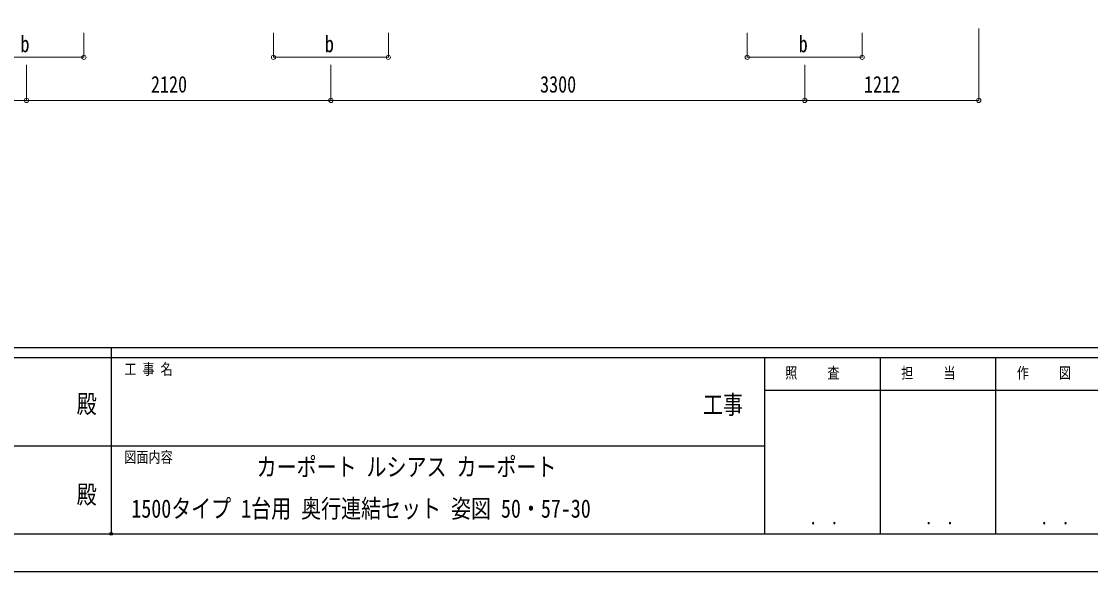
# Model space of a CAD drawing. Units: millimetres, scale not verified. Extents: x -14718 to 14718, y -10395 to 10395.
# Drawn here: x -643 to 6804, y -10395 to -6566 of the extents above; entities that cross this region are included whole.
import ezdxf
from ezdxf.enums import TextEntityAlignment as Align

# ---------------------------------------------------------------- set-up
doc = ezdxf.new("R2010")
doc.units = ezdxf.units.MM
doc.header["$LTSCALE"] = 40
doc.header["$PDMODE"] = 32
doc.header["$PDSIZE"] = 20
doc.layers.add('0-2_USER1', color=92, linetype='Continuous')
doc.layers.add('0-7_YKK_ZWAK', color=134, linetype='Continuous')
doc.layers.add('0-6_YKK_D', color=200, linetype='Continuous', lineweight=18)
doc.styles.add('ＭＳ ゴシック', font='')
doc.styles.get('ＭＳ ゴシック').set_extended_font_data('MS Gothic')

msp = doc.modelspace()

# ---------------------------------------------------------------- linework, layer by layer
at = {"layer": '0-6_YKK_D'}
for p, q in [((6024.95, -6615.53), (6024.95, -7116.58)), ((-207.14, -6644.19), (-207.14, -6816.58)), ((1113.06, -6644.19), (1113.06, -6816.58)), ((1913.06, -6644.19), (1913.06, -6816.58)), ((4412.96, -6644.19), (4412.96, -6816.58)), ((5212.96, -6644.19), (5212.96, -6816.58)), ((-1007.14, -6815.58), (-207.14, -6815.58)), ((1113.06, -6815.58), (1913.06, -6815.58)), ((4412.96, -6815.58), (5212.96, -6815.58)), ((-607.14, -6867.58), (-607.14, -7116.58)), ((-607.14, -6867.58), (-607.14, -7116.58)), ((1512.96, -6867.06), (1512.96, -7116.58)), ((1512.96, -6867.06), (1512.96, -7116.58)), ((4812.86, -6867.06), (4812.86, -7116.58)), ((4812.86, -6867.06), (4812.86, -7116.58)), ((-3507.14, -7115.58), (-607.14, -7115.58)), ((-607.14, -7115.58), (1512.96, -7115.58)), ((1512.96, -7115.58), (4812.86, -7115.58)), ((6024.95, -7115.58), (4812.86, -7115.58))]:
    msp.add_line(p, q, dxfattribs=at)
for centre in [(-207.14, -6815.58), (1113.06, -6815.58), (1913.06, -6815.58), (4412.96, -6815.58), (5212.96, -6815.58), (-607.14, -7115.58), (-607.14, -7115.58), (1512.96, -7115.58), (1512.96, -7115.58), (4812.86, -7115.58), (4812.86, -7115.58), (6024.95, -7115.58)]:
    msp.add_circle(centre, 14.88, dxfattribs=at)
at = {"layer": '0-7_YKK_ZWAK'}
for p, q in [((13632.57, -8837.5), (-13667.43, -8837.5)), ((-17.43, -8837.5), (-17.43, -10132.5)), ((-17.43, -8907.5), (-4567.43, -8907.5)), ((4532.57, -8907.5), (-17.43, -8907.5)), ((5337.57, -8907.5), (5337.57, -10132.5)), ((6142.57, -8907.5), (6142.57, -10132.5)), ((6947.57, -9135), (4532.57, -9135)), ((-4541.18, -9520), (-17.43, -9520)), ((-17.43, -9520), (4532.57, -9520)), ((-4567.43, -10132.5), (-17.43, -10132.5)), ((-17.43, -10132.5), (4532.57, -10132.5)), ((4532.57, -10132.5), (6947.57, -10132.5))]:
    msp.add_line(p, q, dxfattribs=at)
msp.add_lwpolyline([(-14717.5, -10395), (14717.5, -10395), (14717.5, 10395), (-14717.5, 10395)], close=True, dxfattribs=at)
msp.add_lwpolyline([(6947.57, -8907.5), (4532.57, -8907.5), (4532.57, -10132.5)], dxfattribs=at)
msp.add_point((-17.43, -10132.5), dxfattribs=at)

# ---------------------------------------------------------------- texts
at = {"layer": '0-2_USER1', "style": 'ＭＳ ゴシック', "width": 0.8}
for s, p in [('カーポート ルシアス カーポート', (995.49, -9768.25)), ('1500タイプ 1台用 奥行連結セット 姿図 50・57-30', (123.17, -10058.25))]:
    msp.add_text(s, height=127.6, dxfattribs=at).set_placement(p, align=Align.BOTTOM_LEFT)
at = {"layer": '0-6_YKK_D', "style": 'ＭＳ ゴシック', "width": 0.8}
for s, p in [('b', (-649.14, -6814.78)), ('b', (1471.06, -6814.78)), ('b', (4770.96, -6814.78)), ('2120', (259.71, -7095.58)), ('3300', (2969.71, -7095.58)), ('1212', (5225.71, -7095.58))]:
    msp.add_text(s, height=115.5, dxfattribs=at).set_placement(p, align=Align.BOTTOM_LEFT)
at = {"layer": '0-7_YKK_ZWAK', "style": 'ＭＳ ゴシック', "width": 0.8}
for s, height, p in [('工 事 名', 76.98, (74.44, -9047.5)), ('照     査', 76.98, (4677.47, -9073.75)), ('担     当', 76.98, (5485.27, -9073.75)), ('作     図', 76.98, (6290.27, -9073.75)), ('殿', 128.3, (-257.83, -9330.42)), ('工事', 128.3, (4103.17, -9336.13)), ('図面内容', 76.98, (74.44, -9660)), ('殿', 128.3, (-257.83, -9960.42)), ('． ．', 90.71, (4847.5, -10095.23)), ('． ．', 90.71, (5652.5, -10095.23)), ('． ．', 90.71, (6457.5, -10095.23))]:
    msp.add_text(s, height=height, dxfattribs=at).set_placement(p, align=Align.BOTTOM_LEFT)

doc.saveas('drawing.dxf')
